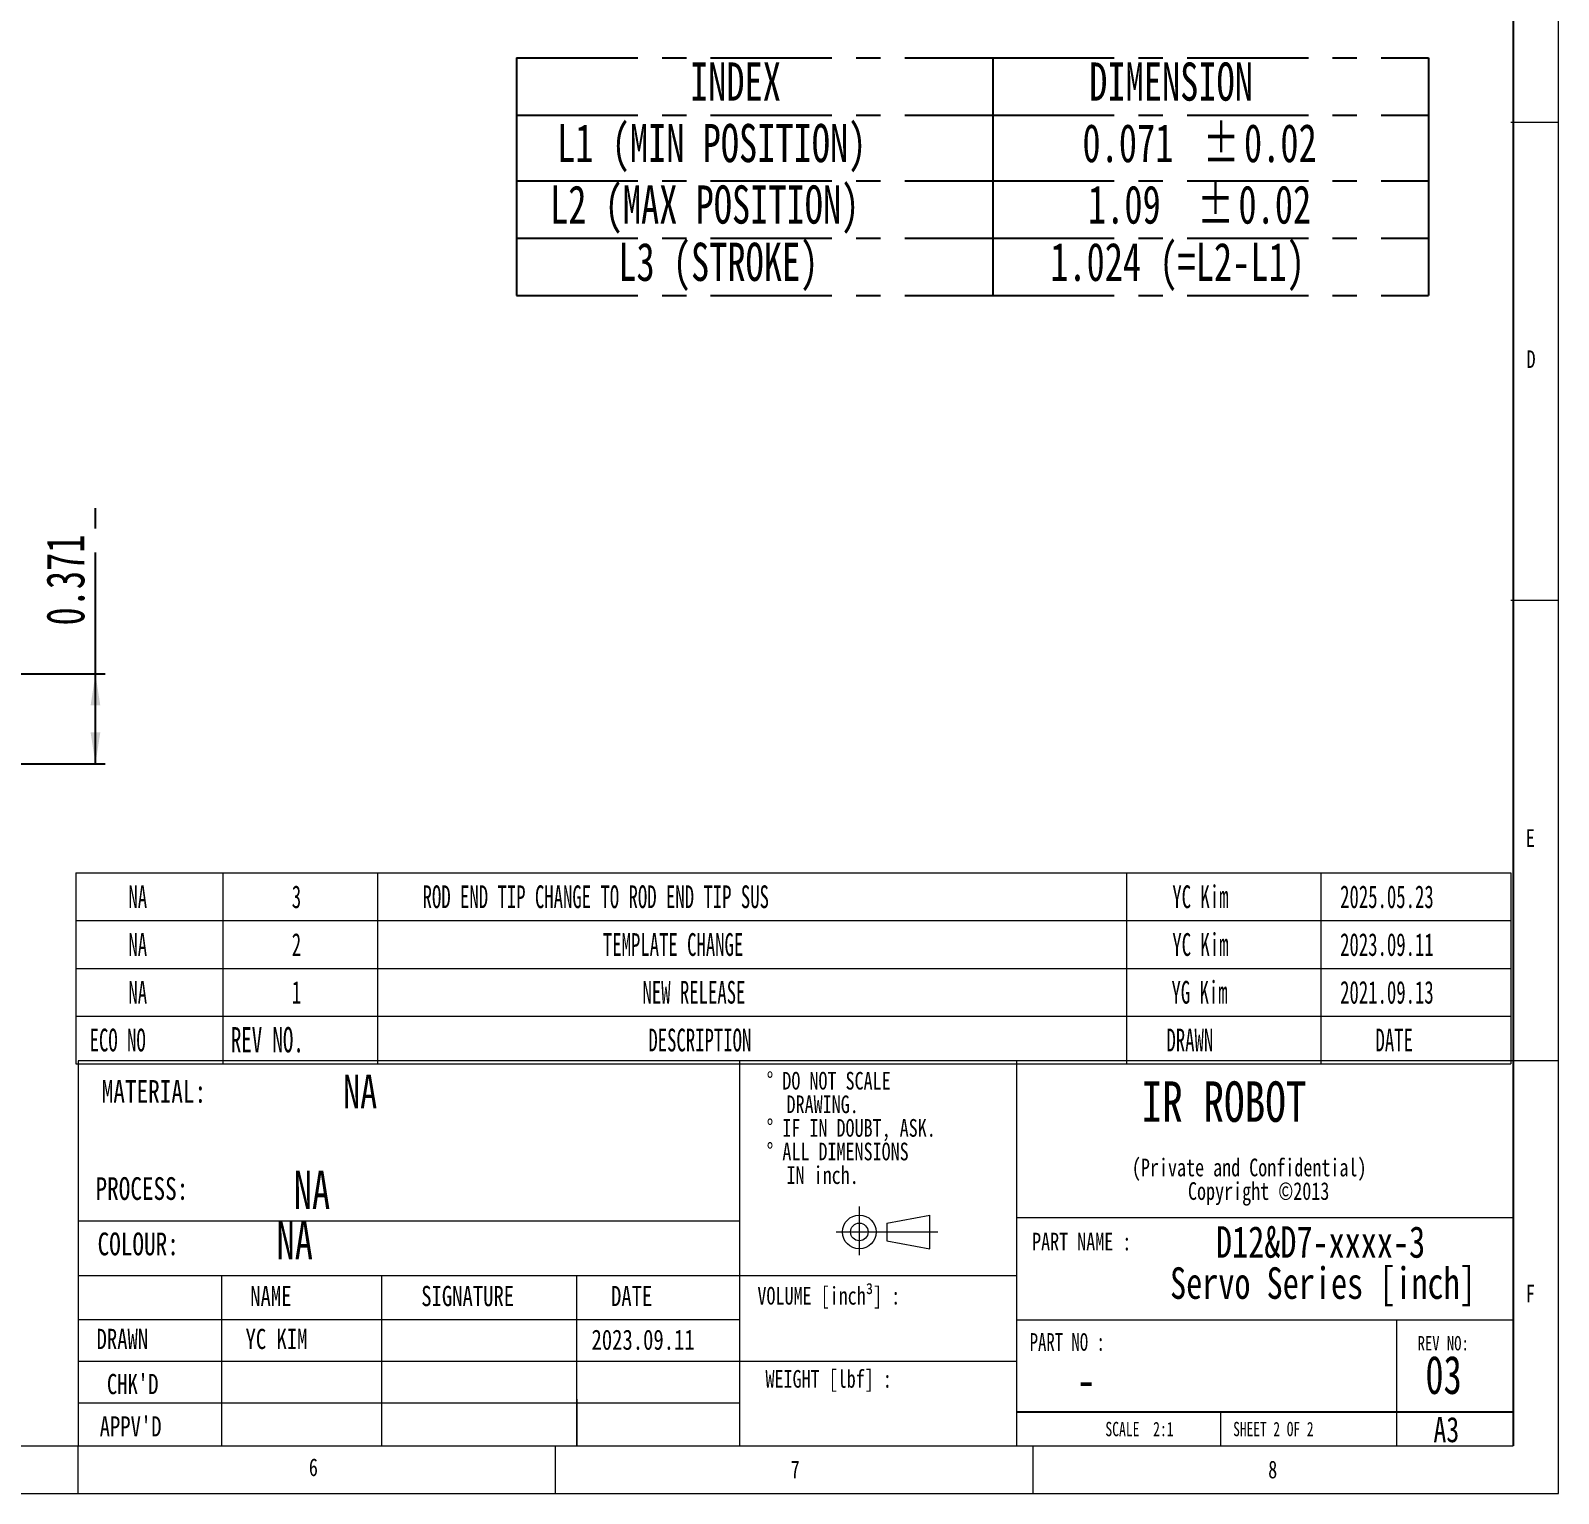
# Paper-space layout '시트2-ENG' of a CAD drawing. Header units: inches. Extents: x 0.2 to 16.3, y 0.2 to 11.5.
# Drawn here: x 10.04 to 16.34, y 0.2 to 6.23 of the extents above; entities that cross this region are included whole.
import ezdxf

# ---------------------------------------------------------------- set-up
doc = ezdxf.new("R2010")
doc.units = ezdxf.units.IN
doc.header["$MEASUREMENT"] = 0
doc.linetypes.add('CENTERX2', pattern=[0.8, 0.5, -0.1, 0.1, -0.1])
doc.layers.add('CENTER_LINE', color=7, linetype='CENTERX2')
doc.layers.add('NOTES', color=7, linetype='Continuous')
doc.styles.add('SLDTEXTSTYLE0', font='TXT', dxfattribs={"width": 0.7})
doc.styles.add('SLDTEXTSTYLE3', font='TXT', dxfattribs={"width": 0.75})
doc.styles.add('SLDTEXTSTYLE4', font='TXT', dxfattribs={"width": 0.6875})
doc.styles.add('SLDTEXTSTYLE5', font='TXT', dxfattribs={"width": 0.694444})
doc.styles.add('SLDTEXTSTYLE6', font='TXT', dxfattribs={"width": 0.605})
doc.dimstyles.new('SLDDIMSTYLE2', dxfattribs={"dimtxt": 0.15748, "dimasz": 0.13, "dimexe": 0, "dimexo": 0.0625, "dimgap": 0.03937, "dimtad": 1, "dimdec": 3, "dimrnd": 1e-09, "dimdsep": 46, "dimtxsty": 'SLDTEXTSTYLE0', "dimsah": 1, "dimcen": 0.09, "dimadec": 0, "dimazin": 2, "dimtfac": 1, "dimtdec": 3, "dimtofl": 0, "dimtmove": 0, "dimatfit": 3, "dimfxl": 1, "dimfrac": 2, "dimtolj": 1, "dimtzin": 12, "dimarcsym": 0})

# ---------------------------------------------------------------- blocks, each defined once
blk = doc.blocks.new('SW_NOTE_0_16')
at = {"color": 0, "linetype": 'Continuous', "lineweight": 0, "char_height": 0.072917, "attachment_point": 2, "style": 'SLDTEXTSTYLE3'}
for s, insert in [('(Private and Confidential)', (0.6061, 0.094)), ('Copyright ©2013', (0.6452, -0.0032))]:
    blk.add_mtext(s, dxfattribs=dict(at, insert=insert))
blk = doc.blocks.new('SW_NOTE_0_17')
at = {"color": 0, "linetype": 'Continuous', "lineweight": 0, "char_height": 0.13, "attachment_point": 2, "style": 'SLDTEXTSTYLE3'}
for s, insert in [('D12&D7-xxxx-3', (0.5972, 0.1676)), ('Servo Series [inch]', (0.607, -0.0018))]:
    blk.add_mtext(s, dxfattribs=dict(at, insert=insert))
blk = doc.blocks.new('SW_NOTE_0_18')
at = {"color": 0, "linetype": 'Continuous', "lineweight": 0, "attachment_point": 1, "style": 'SLDTEXTSTYLE3'}
for s, insert, char_height in [('%%d DO NOT SCALE', (0, 0.094), 0.072917), ('DRAWING.', (0.082, -0.0032), 0.07292), ('%%d IF IN DOUBT, ASK.', (0, -0.1004), 0.072917), ('%%d ALL DIMENSIONS', (0, -0.1977), 0.072917), ('IN inch.', (0.082, -0.2949), 0.07292)]:
    blk.add_mtext(s, dxfattribs=dict(at, insert=insert, char_height=char_height))
blk = doc.blocks.new('SW_TABLEANNOTATION_2')
at = {"layer": 'CENTER_LINE', "color": 0}
for p, q in [((0, 0), (0, -0.2362)), ((0, 0), (1.9637, 0)), ((1.9637, 0), (1.9637, -0.2362)), ((1.9637, 0), (3.7592, 0)), ((3.7592, 0), (3.7592, -0.2362)), ((0, -0.2362), (0, -0.5067)), ((0, -0.2362), (1.9637, -0.2362)), ((1.9637, -0.2362), (1.9637, -0.5067)), ((1.9637, -0.2362), (3.7592, -0.2362)), ((3.7592, -0.2362), (3.7592, -0.5067)), ((0, -0.5067), (0, -0.7429)), ((0, -0.5067), (1.9637, -0.5067)), ((1.9637, -0.5067), (1.9637, -0.7429)), ((1.9637, -0.5067), (3.7592, -0.5067)), ((3.7592, -0.5067), (3.7592, -0.7429)), ((0, -0.7429), (0, -0.9791)), ((0, -0.7429), (1.9637, -0.7429)), ((1.9637, -0.7429), (1.9637, -0.9791)), ((1.9637, -0.7429), (3.7592, -0.7429)), ((3.7592, -0.7429), (3.7592, -0.9791)), ((0, -0.9791), (1.9637, -0.9791)), ((1.9637, -0.9791), (3.7592, -0.9791))]:
    blk.add_line(p, q, dxfattribs=at)
at = {"layer": 'CENTER_LINE', "color": 0, "char_height": 0.15748, "attachment_point": 1, "style": 'SLDTEXTSTYLE0'}
for s, insert in [('INDEX', (0.7147, -0.0185)), ('DIMENSION', (2.3604, -0.0185)), ('L1 (MIN POSITION)', (0.167, -0.2719)), ('0.071', (2.3325, -0.2719)), ('%%p', (2.8292, -0.2719)), ('0.02', (2.9984, -0.2719)), ('L2 (MAX POSITION)', (0.138, -0.5252)), ('1.09', (2.3554, -0.5252)), ('%%p', (2.8064, -0.5252)), ('0.02', (2.9755, -0.5252)), ('L3 (STROKE)', (0.4191, -0.7614)), ('1.024 (=L2-L1)', (2.1996, -0.7614))]:
    blk.add_mtext(s, dxfattribs=dict(at, insert=insert))
blk = doc.blocks.new('SW_TABLEANNOTATION_3')
at = {"color": 0, "linetype": 'Continuous', "lineweight": 18}
for p, q in [((0, 0), (0, -0.1969)), ((0, 0), (0.6057, 0)), ((0.6057, 0), (0.6057, -0.1969)), ((0.6057, 0), (1.2429, 0)), ((1.2429, 0), (1.2429, -0.1969)), ((1.2429, 0), (4.3302, 0)), ((4.3302, 0), (4.3302, -0.1969)), ((4.3302, 0), (5.1321, 0)), ((5.1321, 0), (5.1321, -0.1969)), ((5.1321, 0), (5.9148, 0)), ((5.9148, 0), (5.9148, -0.1969)), ((0, -0.1969), (0, -0.3937)), ((0, -0.1969), (0.6057, -0.1969)), ((0.6057, -0.1969), (0.6057, -0.3937)), ((0.6057, -0.1969), (1.2429, -0.1969)), ((1.2429, -0.1969), (1.2429, -0.3937)), ((1.2429, -0.1969), (4.3302, -0.1969)), ((4.3302, -0.1969), (4.3302, -0.3937)), ((4.3302, -0.1969), (5.1321, -0.1969)), ((5.1321, -0.1969), (5.1321, -0.3937)), ((5.1321, -0.1969), (5.9148, -0.1969)), ((5.9148, -0.1969), (5.9148, -0.3937)), ((0, -0.3937), (0, -0.5906)), ((0, -0.3937), (0.6057, -0.3937)), ((0.6057, -0.3937), (0.6057, -0.5906)), ((0.6057, -0.3937), (1.2429, -0.3937)), ((1.2429, -0.3937), (1.2429, -0.5906)), ((1.2429, -0.3937), (4.3302, -0.3937)), ((4.3302, -0.3937), (4.3302, -0.5906)), ((4.3302, -0.3937), (5.1321, -0.3937)), ((5.1321, -0.3937), (5.1321, -0.5906)), ((5.1321, -0.3937), (5.9148, -0.3937)), ((5.9148, -0.3937), (5.9148, -0.5906)), ((0, -0.5906), (0, -0.7874)), ((0, -0.5906), (0.6057, -0.5906)), ((0.6057, -0.5906), (0.6057, -0.7874)), ((0.6057, -0.5906), (1.2429, -0.5906)), ((1.2429, -0.5906), (1.2429, -0.7874)), ((1.2429, -0.5906), (4.3302, -0.5906)), ((4.3302, -0.5906), (4.3302, -0.7874)), ((4.3302, -0.5906), (5.1321, -0.5906)), ((5.1321, -0.5906), (5.1321, -0.7874)), ((5.1321, -0.5906), (5.9148, -0.5906)), ((5.9148, -0.5906), (5.9148, -0.7874)), ((0, -0.7874), (0.6057, -0.7874)), ((0.6057, -0.7874), (1.2429, -0.7874)), ((1.2429, -0.7874), (4.3302, -0.7874)), ((4.3302, -0.7874), (5.1321, -0.7874)), ((5.1321, -0.7874), (5.9148, -0.7874))]:
    blk.add_line(p, q, dxfattribs=at)
at = {"color": 0, "linetype": 'Continuous', "lineweight": 0, "attachment_point": 1, "style": 'SLDTEXTSTYLE6'}
for s, insert, char_height in [('NA', (0.2161, -0.0517), 0.09375), ('3', (0.8896, -0.0517), 0.0938), ('ROD END TIP CHANGE TO ROD END TIP SUS', (1.4289, -0.0517), 0.09375), ('YC Kim', (4.5194, -0.0517), 0.09375), ('2025.05.23', (5.211, -0.0517), 0.09375), ('NA', (0.2161, -0.2486), 0.09375), ('2', (0.8896, -0.2486), 0.0938), ('TEMPLATE CHANGE', (2.172, -0.2486), 0.09375), ('YC Kim', (4.5194, -0.2486), 0.09375), ('2023.09.11', (5.211, -0.2486), 0.09375), ('YG Kim', (4.5159, -0.4454), 0.09375), ('NA', (0.2161, -0.4454), 0.09375), ('1', (0.8896, -0.4454), 0.0938), ('NEW RELEASE', (2.3352, -0.4454), 0.09375), ('2021.09.13', (5.211, -0.4454), 0.09375), ('ECO NO', (0.0563, -0.6423), 0.09375), ('REV NO.', (0.6388, -0.6358), 0.10417), ('DESCRIPTION', (2.3595, -0.6423), 0.09375), ('DRAWN', (4.4951, -0.6423), 0.09375), ('DATE', (5.3568, -0.6423), 0.09375)]:
    blk.add_mtext(s, dxfattribs=dict(at, insert=insert, char_height=char_height))
blk = doc.blocks.new('_D_51')
at = {"layer": 'CENTER_LINE'}
for p, q in [((10.3079, 3.5744), (10.3079, 4.257)), ((9.8514, 3.5744), (10.3473, 3.5744)), ((10.3079, 3.2035), (10.3079, 3.5744)), ((9.879, 3.2035), (10.3473, 3.2035))]:
    blk.add_line(p, q, dxfattribs=at)
for points in [[(10.3079, 3.5744), (10.2879, 3.4444), (10.3279, 3.4444)], [(10.3079, 3.2035), (10.3279, 3.3335), (10.2879, 3.3335)]]:
    blk.add_solid(points, dxfattribs=at)
at = {"layer": 'CENTER_LINE', "insert": (10.1049, 3.7741), "char_height": 0.15748, "attachment_point": 1, "rotation": 90, "style": 'SLDTEXTSTYLE0'}
blk.add_mtext('0.371', dxfattribs=at)

psp = doc.layouts.new('시트2-ENG')

# ---------------------------------------------------------------- linework, layer by layer
at = {"color": 7, "linetype": 'Continuous', "lineweight": 18}
for p, q in [((16.3386, 0.1969), (16.3386, 11.4961)), ((16.3386, 5.8465), (16.1417, 5.8465)), ((16.1417, 3.878), (16.3386, 3.878)), ((10.2362, 1.9792), (10.2362, 0.3937)), ((16.3386, 1.9792), (10.2362, 1.9792)), ((12.9632, 1.9792), (12.9632, 0.3937)), ((14.1045, 1.9792), (14.1045, 0.3937)), ((13.5696, 1.3109), (13.7473, 1.3442)), ((13.7473, 1.2051), (13.7473, 1.3442)), ((16.1516, 1.3324), (14.1045, 1.3324)), ((10.2362, 1.3209), (12.9632, 1.3209)), ((13.5696, 1.3109), (13.5696, 1.2383)), ((13.5696, 1.2383), (13.7473, 1.2051)), ((10.8268, 1.0943), (10.8268, 0.3937)), ((11.4873, 1.0943), (11.4873, 0.3937)), ((12.292, 0.3937), (12.292, 1.0943)), ((12.9632, 0.9117), (10.2362, 0.9117)), ((15.6722, 0.3937), (15.6722, 0.9103)), ((14.1045, 0.741), (10.2362, 0.741)), ((10.2362, 0.5701), (12.9632, 0.5701)), ((12.292, 0.585), (12.292, 0.3937)), ((14.9453, 0.5283), (14.9453, 0.3937)), ((0.3937, 0.3937), (16.1516, 0.3937)), ((10.2362, 0.1969), (10.2362, 0.3937)), ((12.2047, 0.1969), (12.2047, 0.3937)), ((14.1732, 0.1969), (14.1732, 0.3937)), ((0.1969, 0.1969), (16.3386, 0.1969))]:
    psp.add_line(p, q, dxfattribs=at)
at = {"color": 7, "linetype": 'CENTERX2', "lineweight": 18}
for p, q in [((13.4566, 1.3801), (13.4566, 1.1786)), ((13.3607, 1.2746), (13.7805, 1.2746))]:
    psp.add_line(p, q, dxfattribs=at)
at = {"color": 7, "linetype": 'Continuous', "lineweight": 18}
for radius in [0.0696, 0.0363]:
    psp.add_circle((13.4566, 1.2746), radius, dxfattribs=at)
at = {"layer": 'NOTES', "color": 7}
for p, q in [((16.1516, 11.2992), (16.1516, 0.3937)), ((16.1516, 0.5314), (14.1045, 0.5314))]:
    psp.add_line(p, q, dxfattribs=at)
at = {"layer": 'NOTES', "color": 7, "linetype": 'Continuous', "lineweight": 18}
for p, q in [((10.2362, 1.0945), (14.1045, 1.0945)), ((16.1516, 0.9103), (14.1045, 0.9103))]:
    psp.add_line(p, q, dxfattribs=at)

# ---------------------------------------------------------------- block references
at = {"color": 7, "linetype": 'Continuous', "lineweight": 0}
for name, p in [('SW_TABLEANNOTATION_3', (10.2276, 2.7547)), ('SW_NOTE_0_18', (13.0747, 1.8403)), ('SW_NOTE_0_16', (14.4577, 1.4828)), ('SW_NOTE_0_17', (14.7608, 1.1307))]:
    psp.add_blockref(name, p, dxfattribs=at)
at = {"layer": 'CENTER_LINE'}
psp.add_blockref('SW_TABLEANNOTATION_2', (12.0439, 6.1131), dxfattribs=at)

# ---------------------------------------------------------------- texts
at = {"color": 7, "linetype": 'Continuous', "lineweight": 0}
for s, insert, char_height, attachment_point, style in [('D', (16.2073, 4.9082), 0.0729, 1, 'SLDTEXTSTYLE3'), ('E', (16.2042, 2.9345), 0.0729, 1, 'SLDTEXTSTYLE3'), ('MATERIAL:', (10.3338, 1.9007), 0.09375, 1, 'SLDTEXTSTYLE3'), ('NA', (11.399, 1.9225), 0.1378, 2, 'SLDTEXTSTYLE3'), ('PROCESS:', (10.3082, 1.5003), 0.09375, 1, 'SLDTEXTSTYLE3'), ('PART NAME :', (14.1688, 1.2713), 0.072917, 1, 'SLDTEXTSTYLE3'), ('NAME', (10.9459, 1.0522), 0.08333, 1, 'SLDTEXTSTYLE3'), ('SIGNATURE', (11.651, 1.0522), 0.08333, 1, 'SLDTEXTSTYLE3'), ('DATE', (12.4332, 1.0522), 0.08333, 1, 'SLDTEXTSTYLE3'), ('VOLUME [inch³] :', (13.0367, 1.0481), 0.072917, 1, 'SLDTEXTSTYLE3'), ('DRAWN', (10.3125, 0.8753), 0.08333, 1, 'SLDTEXTSTYLE3'), ('2023.09.11', (12.3528, 0.8722), 0.08333, 1, 'SLDTEXTSTYLE3'), ('REV NO:', (15.7582, 0.8455), 0.05906, 1, 'SLDTEXTSTYLE3'), ("CHK'D", (10.3553, 0.6894), 0.08333, 1, 'SLDTEXTSTYLE3'), ('-', (14.392, 0.7443), 0.1575, 2, 'SLDTEXTSTYLE3'), ("APPV'D", (10.3253, 0.5149), 0.08333, 1, 'SLDTEXTSTYLE3'), ('A3', (15.8233, 0.5121), 0.10417, 1, 'SLDTEXTSTYLE3'), ('SCALE  2:1', (14.471, 0.4918), 0.05906, 1, 'SLDTEXTSTYLE0'), ('SHEET 2 OF 2', (14.9977, 0.4918), 0.059055, 1, 'SLDTEXTSTYLE4')]:
    psp.add_mtext(s, dxfattribs=dict(at, insert=insert, char_height=char_height, attachment_point=attachment_point, style=style))
at = {"layer": 'CENTER_LINE', "char_height": 0.15748, "attachment_point": 1, "style": 'SLDTEXTSTYLE0'}
for s, insert in [('NA', (11.1254, 1.5269)), ('NA', (11.0544, 1.3192)), ('03', (15.7901, 0.7644))]:
    psp.add_mtext(s, dxfattribs=dict(at, insert=insert))
at = {"layer": 'NOTES', "attachment_point": 1}
for s, insert, char_height, style in [('IR ROBOT', (14.6199, 1.8951), 0.16667, 'SLDTEXTSTYLE3'), ('COLOUR:', (10.3168, 1.2721), 0.09375, 'SLDTEXTSTYLE3'), ('F', (16.2042, 1.0567), 0.0729, 'SLDTEXTSTYLE3'), ('YC KIM', (10.9266, 0.8753), 0.08333, 'SLDTEXTSTYLE3'), ('PART NO :', (14.1589, 0.8575), 0.07292, 'SLDTEXTSTYLE5'), ('WEIGHT [lbf] :', (13.0699, 0.7055), 0.072917, 'SLDTEXTSTYLE3'), ('6', (11.1877, 0.3413), 0.0729, 'SLDTEXTSTYLE3'), ('7', (13.1737, 0.332), 0.0729, 'SLDTEXTSTYLE3'), ('8', (15.1422, 0.332), 0.0729, 'SLDTEXTSTYLE3')]:
    psp.add_mtext(s, dxfattribs=dict(at, insert=insert, char_height=char_height, style=style))

# ---------------------------------------------------------------- dimensions: what is measured, and where the dimension line sits
at = {"layer": 'CENTER_LINE'}
dim = psp.add_linear_dim(base=(10.3079, 3.5744), p1=(9.8396, 3.2035), p2=(9.812, 3.5744), angle=90, dimstyle='SLDDIMSTYLE2', dxfattribs=at)
dim.commit()
dim.dimension.update_dxf_attribs({"geometry": '_D_51', "text_midpoint": (10.3079, 4.0155), "dimtype": 160})

doc.saveas('drawing.dxf')
